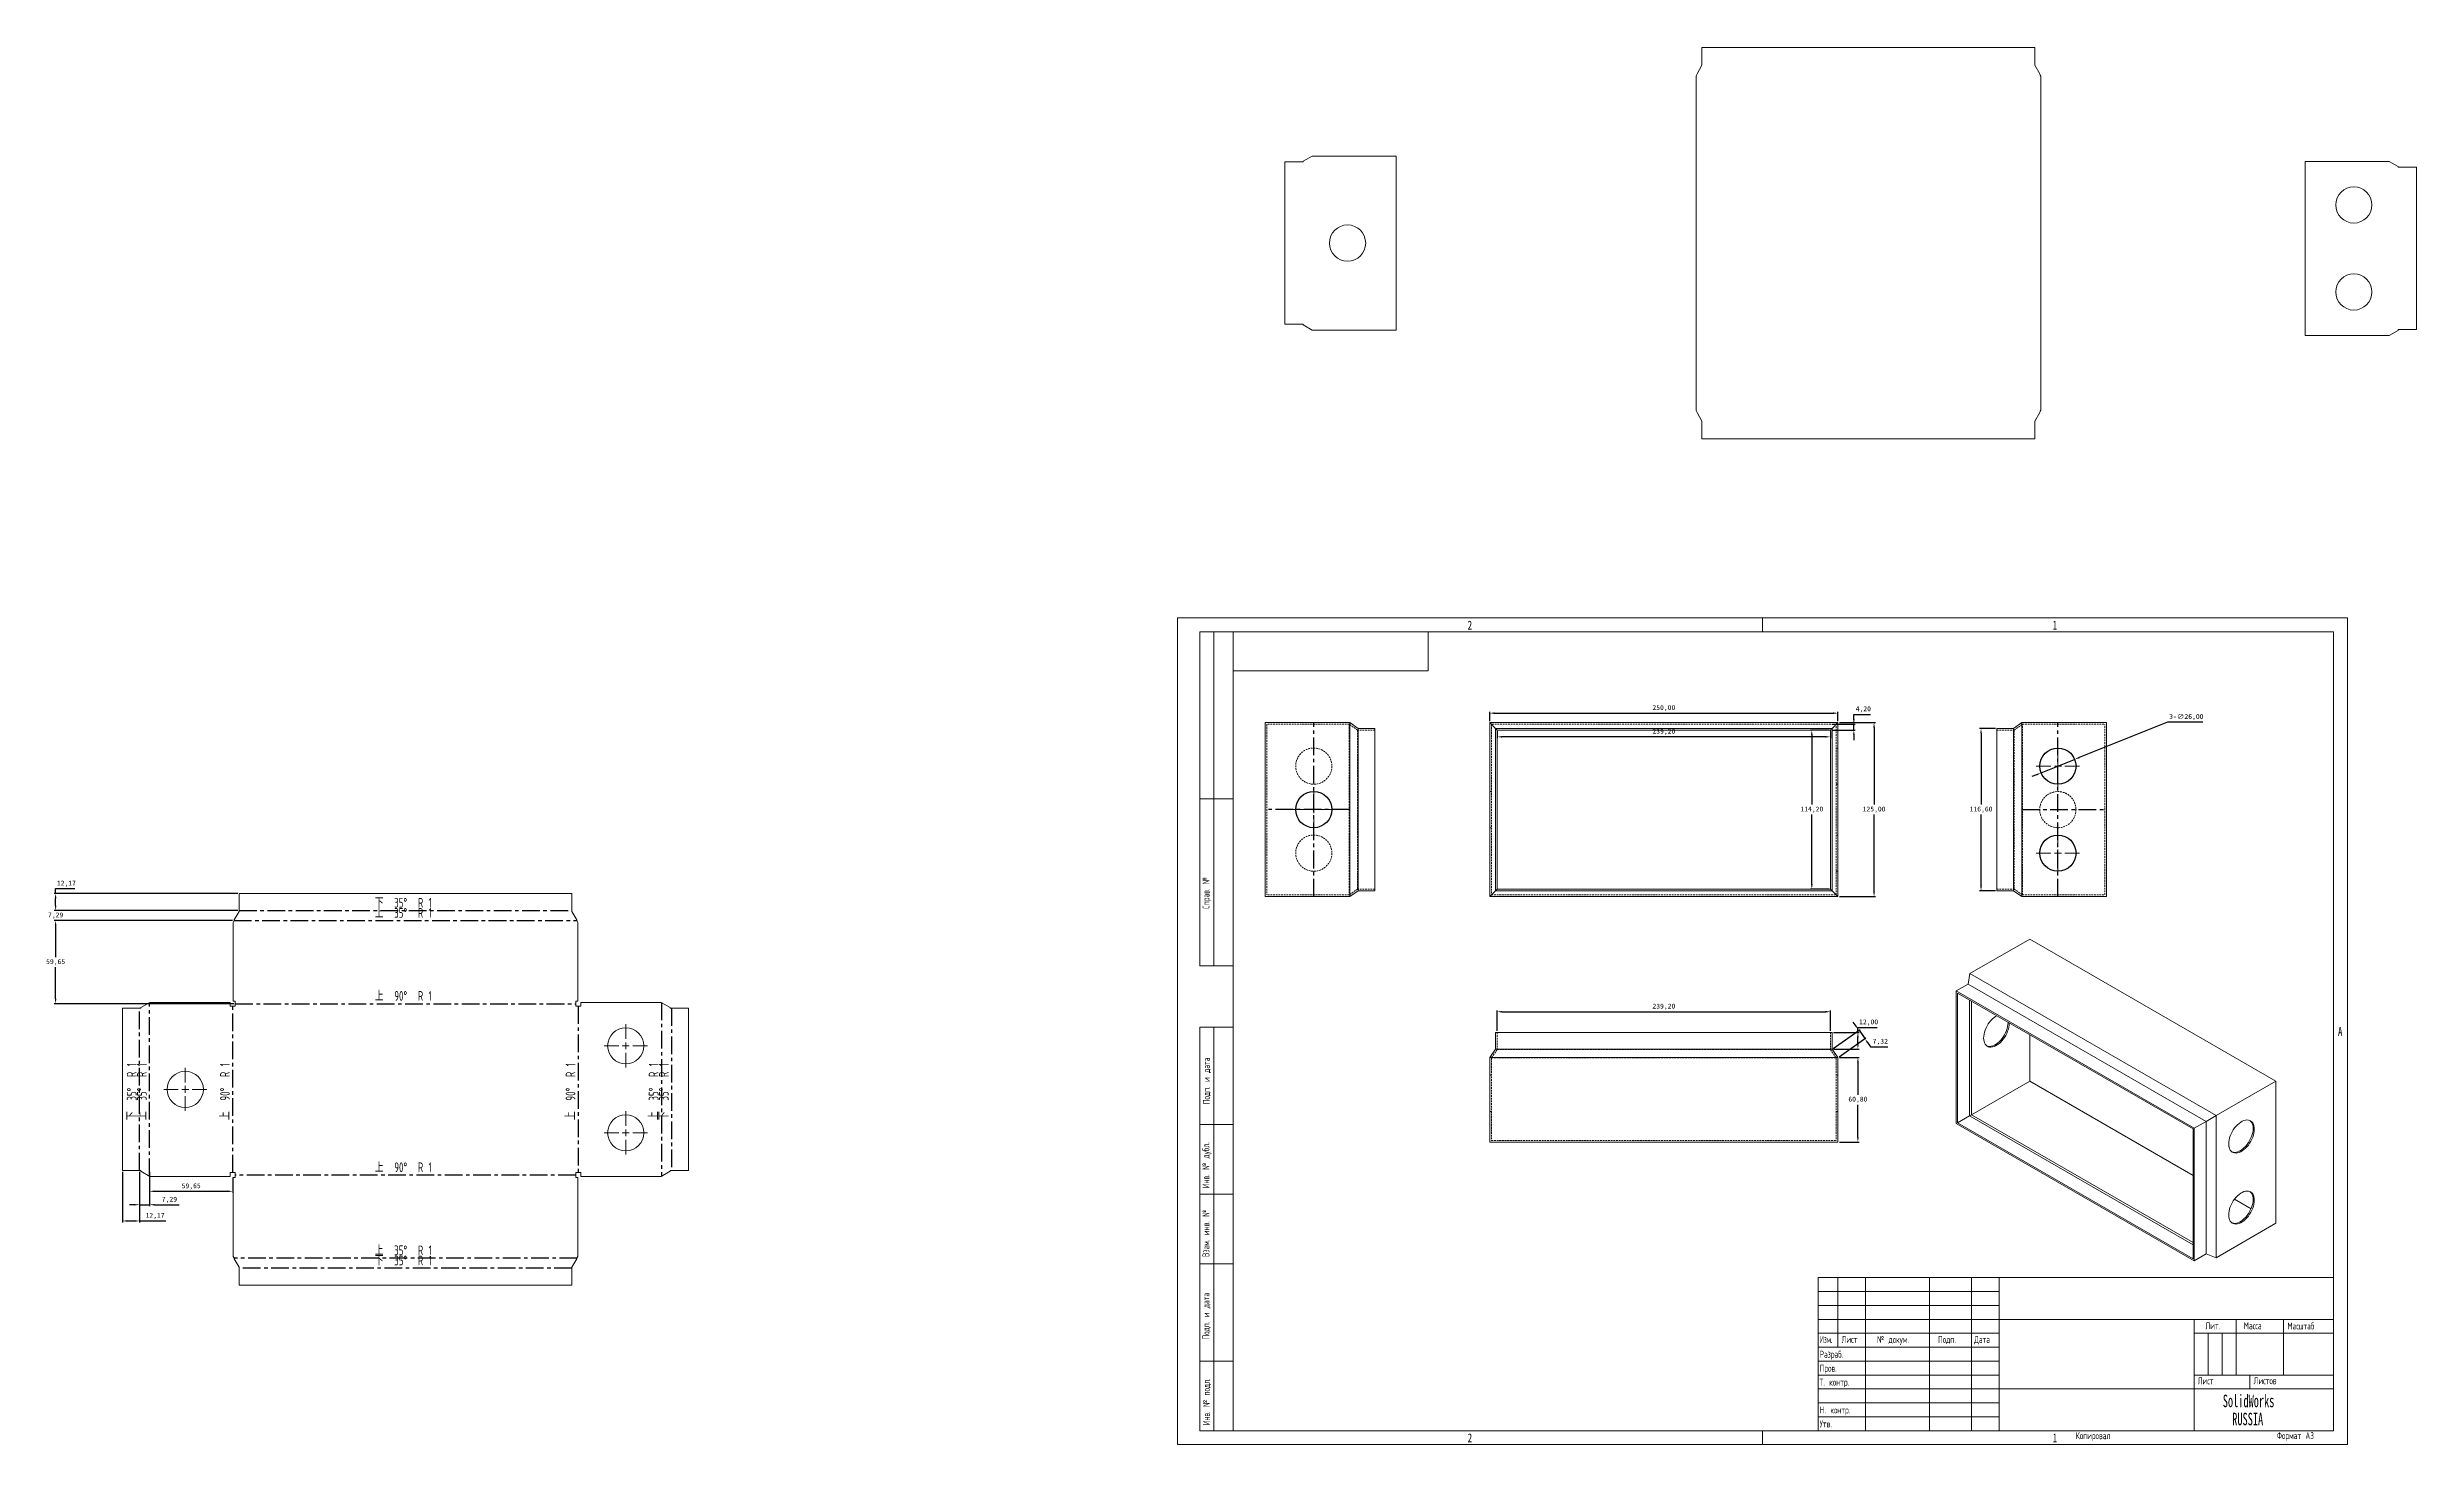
# Model space of a CAD drawing. Header units: millimetres. Extents: x -998 to 1687, y -162 to 1057.
# Drawn here: x -998 to 703, y -162 to 842 of the extents above; entities that cross this region are included whole.
import ezdxf

# ---------------------------------------------------------------- set-up
doc = ezdxf.new("R2010")
doc.units = ezdxf.units.MM
doc.header["$PDSIZE"] = -1
doc.linetypes.add('CENTERX2', pattern=[20.32, 12.7, -2.54, 2.54, -2.54])
doc.linetypes.add('HIDDEN', pattern=[1.905, 1.27, -0.635])
doc.layers.add('bz', color=3, linetype='Continuous')
doc.layers.add('ОСЕВЫЕ', color=7, linetype='Continuous')
doc.styles.add('SLDTEXTSTYLE0', font='TXT', dxfattribs={"width": 0.605, "bigfont": 'bigfont'})
doc.styles.add('SLDTEXTSTYLE1', font='TXT', dxfattribs={"width": 0.55152, "bigfont": 'bigfont'})
doc.styles.add('SLDTEXTSTYLE2', font='TXT', dxfattribs={"width": 0.605})
doc.styles.add('SLDTEXTSTYLE3', font='TXT', dxfattribs={"width": 0.75})
doc.styles.add('SLDTEXTSTYLE4', font='TXT', dxfattribs={"width": 0.636364, "bigfont": 'bigfont'})
doc.dimstyles.new('自用', dxfattribs={"dimtxt": 3.5, "dimasz": 3.556, "dimexe": 1, "dimexo": 1, "dimgap": 1.524, "dimtad": 1, "dimtih": 1, "dimtoh": 1, "dimzin": 0, "dimtxsty": 'Standard', "dimcen": 2.5, "dimazin": 0, "dimtfac": 1, "dimtmove": 0, "dimatfit": 3, "dimfxl": 0, "dimtzin": 0, "dimarcsym": 0})

# ---------------------------------------------------------------- blocks, each defined once
blk = doc.blocks.new('SW_NOTE_0')
at = {"color": 0, "linetype": 'Continuous', "lineweight": 0, "char_height": 4.5, "attachment_point": 1, "style": 'SLDTEXTSTYLE2'}
for s, insert in [('SolidWorks', (0, 5.8)), ('RUSSIA', (3.38, -0.7))]:
    blk.add_mtext(s, dxfattribs=dict(at, insert=insert))
blk = doc.blocks.new('SW_CENTERMARKSYMBOL_0')
at = {"color": 0, "linetype": 'Continuous', "lineweight": 0}
for p, q in [((-2.5, 0), (-7.75, 0)), ((0, 0), (-1.25, 0)), ((0, 2.5), (0, 7.75)), ((0, 0), (0, 1.25)), ((0, 0), (0, -1.25)), ((0, 0), (1.25, 0)), ((2.5, 0), (7.75, 0)), ((0, -2.5), (0, -7.75))]:
    blk.add_line(p, q, dxfattribs=at)
blk = doc.blocks.new('SW_CENTERMARKSYMBOL_1')
at = {"color": 0, "linetype": 'Continuous', "lineweight": 0}
for p, q in [((-2.5, 0), (-7.75, 0)), ((0, 0), (-1.25, 0)), ((0, 2.5), (0, 7.75)), ((0, 0), (0, 1.25)), ((0, 0), (0, -1.25)), ((0, 0), (1.25, 0)), ((2.5, 0), (7.75, 0)), ((0, -2.5), (0, -7.75))]:
    blk.add_line(p, q, dxfattribs=at)
blk = doc.blocks.new('SW_CENTERMARKSYMBOL_2')
at = {"color": 0, "linetype": 'Continuous', "lineweight": 0}
for p, q in [((-2.5, 0), (-7.75, 0)), ((0, 0), (-1.25, 0)), ((0, 2.5), (0, 7.75)), ((0, 0), (0, 1.25)), ((0, 0), (0, -1.25)), ((0, 0), (1.25, 0)), ((2.5, 0), (7.75, 0)), ((0, -2.5), (0, -7.75))]:
    blk.add_line(p, q, dxfattribs=at)
blk = doc.blocks.new('*D5')
at = {"layer": 'bz', "color": 0, "lineweight": -2, "transparency": 16777216}
for p, q in [((37.2, 357.8), (37.2, 364.6)), ((40.7, 363.6), (283.6, 363.6)), ((287.2, 357.8), (287.2, 364.6))]:
    blk.add_line(p, q, dxfattribs=at)
at = {"layer": 'bz', "color": 0, "transparency": 16777216}
for points in [[(40.7, 364.2), (40.7, 363), (37.2, 363.6)], [(283.6, 364.2), (283.6, 363), (287.2, 363.6)]]:
    blk.add_solid(points, dxfattribs=at)
at = {"layer": 'Defpoints', "color": 0, "transparency": 16777216}
for p in [(287.2, 363.6), (37.2, 356.8), (287.2, 356.8)]:
    blk.add_point(p, dxfattribs=at)
at = {"layer": 'bz', "color": 0, "transparency": 16777216, "insert": (162.2, 367.2), "char_height": 3.5, "attachment_point": 5}
blk.add_mtext('250,00', dxfattribs=at)
blk = doc.blocks.new('*D6')
at = {"layer": 'bz', "color": 0, "lineweight": -2, "transparency": 16777216}
for p, q in [((288.2, 116.3), (302.5, 116.3)), ((301.5, 112.7), (301.5, 89.4)), ((301.5, 59), (301.5, 82.3)), ((288.2, 55.5), (302.5, 55.5))]:
    blk.add_line(p, q, dxfattribs=at)
at = {"layer": 'bz', "color": 0, "transparency": 16777216}
for points in [[(300.9, 112.7), (302.1, 112.7), (301.5, 116.3)], [(300.9, 59), (302.1, 59), (301.5, 55.5)]]:
    blk.add_solid(points, dxfattribs=at)
at = {"layer": 'Defpoints', "color": 0, "transparency": 16777216}
for p in [(287.2, 116.3), (287.2, 55.5), (301.5, 55.5)]:
    blk.add_point(p, dxfattribs=at)
at = {"layer": 'bz', "color": 0, "transparency": 16777216, "insert": (301.5, 85.9), "char_height": 3.5, "attachment_point": 5}
blk.add_mtext('60,80', dxfattribs=at)
blk = doc.blocks.new('*D7')
at = {"layer": 'bz', "color": 0, "lineweight": -2, "transparency": 16777216}
for p, q in [((301.5, 134.3), (301.5, 137.8)), ((301.5, 137.8), (315.3, 137.8)), ((284, 134.3), (302.5, 134.3)), ((284, 122.3), (302.5, 122.3)), ((301.5, 125.8), (301.5, 130.7))]:
    blk.add_line(p, q, dxfattribs=at)
at = {"layer": 'bz', "color": 0, "transparency": 16777216}
for points in [[(300.9, 130.7), (302.1, 130.7), (301.5, 134.3)], [(300.9, 125.8), (302.1, 125.8), (301.5, 122.3)]]:
    blk.add_solid(points, dxfattribs=at)
at = {"layer": 'Defpoints', "color": 0, "transparency": 16777216}
for p in [(283, 134.3), (283, 122.3), (301.5, 134.3)]:
    blk.add_point(p, dxfattribs=at)
at = {"layer": 'bz', "color": 0, "transparency": 16777216, "insert": (309.2, 141.4), "char_height": 3.5, "attachment_point": 5}
blk.add_mtext('12,00', dxfattribs=at)
blk = doc.blocks.new('*D8')
at = {"layer": 'bz', "color": 0, "lineweight": -2, "transparency": 16777216}
for p, q in [((283.8, 122.8), (303.1, 136.4)), ((300.2, 138.7), (298.2, 141.6)), ((288, 116.8), (307.3, 130.4)), ((302.3, 135.8), (306.5, 129.8)), ((308.5, 126.9), (310.5, 124)), ((310.5, 124), (323.1, 124))]:
    blk.add_line(p, q, dxfattribs=at)
at = {"layer": 'bz', "color": 0, "transparency": 16777216}
for points in [[(300.7, 139), (299.7, 138.4), (302.3, 135.8)], [(309, 127.2), (308, 126.5), (306.5, 129.8)]]:
    blk.add_solid(points, dxfattribs=at)
at = {"layer": 'Defpoints', "color": 0, "transparency": 16777216}
for p in [(283, 122.3), (306.5, 129.8), (287.2, 116.3)]:
    blk.add_point(p, dxfattribs=at)
at = {"layer": 'bz', "color": 0, "transparency": 16777216, "insert": (317.6, 127.5), "char_height": 3.5, "attachment_point": 5}
blk.add_mtext('7,32', dxfattribs=at)
blk = doc.blocks.new('*D9')
at = {"layer": 'bz', "color": 0, "lineweight": -2, "transparency": 16777216}
for p, q in [((288.2, 356.8), (314.1, 356.8)), ((313.1, 353.3), (313.1, 297.9)), ((313.1, 235.4), (313.1, 290.7)), ((288.2, 231.8), (314.1, 231.8))]:
    blk.add_line(p, q, dxfattribs=at)
at = {"layer": 'bz', "color": 0, "transparency": 16777216}
for points in [[(312.5, 353.3), (313.7, 353.3), (313.1, 356.8)], [(312.5, 235.4), (313.7, 235.4), (313.1, 231.8)]]:
    blk.add_solid(points, dxfattribs=at)
at = {"layer": 'Defpoints', "color": 0, "transparency": 16777216}
for p in [(287.2, 356.8), (287.2, 231.8), (313.1, 231.8)]:
    blk.add_point(p, dxfattribs=at)
at = {"layer": 'bz', "color": 0, "transparency": 16777216, "insert": (313.1, 294.3), "char_height": 3.5, "attachment_point": 5}
blk.add_mtext('125,00', dxfattribs=at)
blk = doc.blocks.new('*D11')
at = {"layer": 'bz', "color": 0, "lineweight": -2, "transparency": 16777216}
for p, q in [((298.6, 359.2), (298.6, 362.7)), ((298.6, 362.7), (310.6, 362.7)), ((282.8, 355.6), (299.6, 355.6)), ((282.8, 351.4), (299.6, 351.4)), ((298.6, 351.4), (298.6, 355.6)), ((298.6, 347.9), (298.6, 344.3))]:
    blk.add_line(p, q, dxfattribs=at)
at = {"layer": 'bz', "color": 0, "transparency": 16777216}
for points in [[(298, 359.2), (299.2, 359.2), (298.6, 355.6)], [(298, 347.9), (299.2, 347.9), (298.6, 351.4)]]:
    blk.add_solid(points, dxfattribs=at)
at = {"layer": 'Defpoints', "color": 0, "transparency": 16777216}
for p in [(281.8, 355.6), (281.8, 351.4), (298.6, 355.6)]:
    blk.add_point(p, dxfattribs=at)
at = {"layer": 'bz', "color": 0, "transparency": 16777216, "insert": (305.4, 366.3), "char_height": 3.5, "attachment_point": 5}
blk.add_mtext('4,20', dxfattribs=at)
blk = doc.blocks.new('*D12')
at = {"layer": 'bz', "color": 0, "lineweight": -2, "transparency": 16777216}
for p, q in [((400.3, 352.6), (388.9, 352.6)), ((389.9, 349.1), (389.9, 297.9)), ((389.9, 239.6), (389.9, 290.7)), ((400.3, 236), (388.9, 236))]:
    blk.add_line(p, q, dxfattribs=at)
at = {"layer": 'bz', "color": 0, "transparency": 16777216}
for points in [[(389.3, 349.1), (390.5, 349.1), (389.9, 352.6)], [(389.3, 239.6), (390.5, 239.6), (389.9, 236)]]:
    blk.add_solid(points, dxfattribs=at)
at = {"layer": 'Defpoints', "color": 0, "transparency": 16777216}
for p in [(401.3, 352.6), (389.9, 236), (401.3, 236)]:
    blk.add_point(p, dxfattribs=at)
at = {"layer": 'bz', "color": 0, "transparency": 16777216, "insert": (389.9, 294.3), "char_height": 3.5, "attachment_point": 5}
blk.add_mtext('116,60', dxfattribs=at)
blk = doc.blocks.new('*D13')
at = {"layer": 'bz', "color": 0, "lineweight": -2, "transparency": 16777216}
for p, q in [((42.6, 135.3), (42.6, 150.1)), ((46.1, 149.1), (278.2, 149.1)), ((281.8, 135.3), (281.8, 150.1))]:
    blk.add_line(p, q, dxfattribs=at)
at = {"layer": 'bz', "color": 0, "transparency": 16777216}
for points in [[(46.1, 149.7), (46.1, 148.5), (42.6, 149.1)], [(278.2, 149.7), (278.2, 148.5), (281.8, 149.1)]]:
    blk.add_solid(points, dxfattribs=at)
at = {"layer": 'Defpoints', "color": 0, "transparency": 16777216}
for p in [(281.8, 149.1), (42.6, 134.3), (281.8, 134.3)]:
    blk.add_point(p, dxfattribs=at)
at = {"layer": 'bz', "color": 0, "transparency": 16777216, "insert": (162.2, 152.7), "char_height": 3.5, "attachment_point": 5}
blk.add_mtext('239,20', dxfattribs=at)
blk = doc.blocks.new('*D14')
at = {"layer": 'bz', "color": 0, "lineweight": -2, "transparency": 16777216}
for p, q in [((42.6, 350.4), (42.6, 345.6)), ((278.2, 346.6), (46.1, 346.6)), ((281.8, 350.4), (281.8, 345.6))]:
    blk.add_line(p, q, dxfattribs=at)
at = {"layer": 'bz', "color": 0, "transparency": 16777216}
for points in [[(46.1, 347.2), (46.1, 346), (42.6, 346.6)], [(278.2, 347.2), (278.2, 346), (281.8, 346.6)]]:
    blk.add_solid(points, dxfattribs=at)
at = {"layer": 'Defpoints', "color": 0, "transparency": 16777216}
for p in [(42.6, 351.4), (42.6, 346.6), (281.8, 351.4)]:
    blk.add_point(p, dxfattribs=at)
at = {"layer": 'bz', "color": 0, "transparency": 16777216, "insert": (162.2, 350.2), "char_height": 3.5, "attachment_point": 5}
blk.add_mtext('239,20', dxfattribs=at)
blk = doc.blocks.new('*D15')
at = {"layer": 'bz', "color": 0, "lineweight": -2, "transparency": 16777216}
for p, q in [((280.8, 351.4), (267.4, 351.4)), ((268.4, 347.9), (268.4, 297.9)), ((268.4, 240.8), (268.4, 290.7)), ((280.8, 237.2), (267.4, 237.2))]:
    blk.add_line(p, q, dxfattribs=at)
at = {"layer": 'bz', "color": 0, "transparency": 16777216}
for points in [[(267.8, 347.9), (269, 347.9), (268.4, 351.4)], [(267.8, 240.8), (269, 240.8), (268.4, 237.2)]]:
    blk.add_solid(points, dxfattribs=at)
at = {"layer": 'Defpoints', "color": 0, "transparency": 16777216}
for p in [(268.4, 351.4), (281.8, 351.4), (281.8, 237.2)]:
    blk.add_point(p, dxfattribs=at)
at = {"layer": 'bz', "color": 0, "transparency": 16777216, "insert": (268.4, 294.3), "char_height": 3.5, "attachment_point": 5}
blk.add_mtext('114,20', dxfattribs=at)
blk = doc.blocks.new('*D16')
at = {"layer": 'bz', "color": 0, "lineweight": -2, "transparency": 16777216}
for p, q in [((523.8, 357.2), (460.4, 331.7)), ((549.2, 357.2), (523.8, 357.2)), ((433, 320.7), (457.1, 330.4)), ((429.7, 319.4), (426.4, 318.1))]:
    blk.add_line(p, q, dxfattribs=at)
at = {"layer": 'bz', "color": 0, "transparency": 16777216}
for points in [[(460.2, 332.3), (460.7, 331.2), (457.1, 330.4)], [(429.5, 319.9), (429.9, 318.8), (433, 320.7)]]:
    blk.add_solid(points, dxfattribs=at)
at = {"layer": 'Defpoints', "color": 0, "transparency": 16777216}
for p in [(457.1, 330.4), (433, 320.7)]:
    blk.add_point(p, dxfattribs=at)
at = {"layer": 'bz', "color": 0, "transparency": 16777216, "insert": (537.3, 360.8), "char_height": 3.5, "attachment_point": 5}
blk.add_mtext('3-∅26,00', dxfattribs=at)
blk = doc.blocks.new('*D40')
at = {"layer": 'bz', "color": 0, "lineweight": -2, "transparency": 16777216}
for p, q in [((-865.4, 214.6), (-993.4, 214.6)), ((-992.4, 211), (-992.4, 188.3)), ((-992.4, 158.5), (-992.4, 181.2)), ((-864.4, 154.9), (-993.4, 154.9))]:
    blk.add_line(p, q, dxfattribs=at)
at = {"layer": 'bz', "color": 0, "transparency": 16777216}
for points in [[(-993, 211), (-991.8, 211), (-992.4, 214.6)], [(-993, 158.5), (-991.8, 158.5), (-992.4, 154.9)]]:
    blk.add_solid(points, dxfattribs=at)
at = {"layer": 'Defpoints', "color": 0, "transparency": 16777216}
for p in [(-992.4, 214.6), (-864.4, 214.6), (-863.4, 154.9)]:
    blk.add_point(p, dxfattribs=at)
at = {"layer": 'bz', "color": 0, "transparency": 16777216, "insert": (-992.4, 184.7), "char_height": 3.5, "attachment_point": 5}
blk.add_mtext('59,65', dxfattribs=at)
blk = doc.blocks.new('*D41')
at = {"layer": 'bz', "color": 0, "lineweight": -2, "transparency": 16777216}
for p, q in [((-861.7, 221.9), (-993.4, 221.9)), ((-992.4, 225.4), (-992.4, 229)), ((-992.4, 221.9), (-992.4, 221.8)), ((-865.4, 214.6), (-993.4, 214.6)), ((-992.4, 214.6), (-992.4, 214.6)), ((-992.4, 211), (-992.4, 207.4))]:
    blk.add_line(p, q, dxfattribs=at)
at = {"layer": 'bz', "color": 0, "transparency": 16777216}
for points in [[(-993, 225.4), (-991.8, 225.4), (-992.4, 221.9)], [(-993, 211), (-991.8, 211), (-992.4, 214.6)]]:
    blk.add_solid(points, dxfattribs=at)
at = {"layer": 'Defpoints', "color": 0, "transparency": 16777216}
for p in [(-992.4, 221.9), (-860.7, 221.9), (-864.4, 214.6)]:
    blk.add_point(p, dxfattribs=at)
at = {"layer": 'bz', "color": 0, "transparency": 16777216, "insert": (-992.4, 218.2), "char_height": 3.5, "attachment_point": 5}
blk.add_mtext('7,29', dxfattribs=at)
blk = doc.blocks.new('*D42')
at = {"layer": 'bz', "color": 0, "lineweight": -2, "transparency": 16777216}
for p, q in [((-861.7, 234), (-993.4, 234)), ((-861.7, 221.9), (-993.4, 221.9)), ((-992.4, 234), (-992.4, 237.6)), ((-992.4, 237.6), (-978.6, 237.6)), ((-992.4, 225.4), (-992.4, 230.5))]:
    blk.add_line(p, q, dxfattribs=at)
at = {"layer": 'bz', "color": 0, "transparency": 16777216}
for points in [[(-993, 230.5), (-991.8, 230.5), (-992.4, 234)], [(-993, 225.4), (-991.8, 225.4), (-992.4, 221.9)]]:
    blk.add_solid(points, dxfattribs=at)
at = {"layer": 'Defpoints', "color": 0, "transparency": 16777216}
for p in [(-992.4, 234), (-860.7, 234), (-860.7, 221.9)]:
    blk.add_point(p, dxfattribs=at)
at = {"layer": 'bz', "color": 0, "transparency": 16777216, "insert": (-984.7, 241.1), "char_height": 3.5, "attachment_point": 5}
blk.add_mtext('12,17', dxfattribs=at)
blk = doc.blocks.new('*D49')
at = {"layer": 'bz', "color": 0, "lineweight": -2, "transparency": 16777216}
for p, q in [((-944.4, 34.1), (-944.4, -2.2)), ((-932.2, 34.1), (-932.2, -2.2)), ((-940.8, -1.2), (-935.8, -1.2)), ((-932.2, -1.2), (-913.4, -1.2))]:
    blk.add_line(p, q, dxfattribs=at)
at = {"layer": 'bz', "color": 0, "transparency": 16777216}
for points in [[(-940.8, -0.6), (-940.8, -1.8), (-944.4, -1.2)], [(-935.8, -0.6), (-935.8, -1.8), (-932.2, -1.2)]]:
    blk.add_solid(points, dxfattribs=at)
at = {"layer": 'Defpoints', "color": 0, "transparency": 16777216}
for p in [(-944.4, 35.1), (-932.2, 35.1), (-932.2, -1.2)]:
    blk.add_point(p, dxfattribs=at)
at = {"layer": 'bz', "color": 0, "transparency": 16777216, "insert": (-921, 2.4), "char_height": 3.5, "attachment_point": 5}
blk.add_mtext('12,17', dxfattribs=at)
blk = doc.blocks.new('*D50')
at = {"layer": 'bz', "color": 0, "lineweight": -2, "transparency": 16777216}
for p, q in [((-932.2, 34.1), (-932.2, 9.5)), ((-924.9, 34.1), (-924.9, 9.5)), ((-935.8, 10.5), (-939.3, 10.5)), ((-932.2, 10.5), (-924.9, 10.5)), ((-921.4, 10.5), (-903.7, 10.5))]:
    blk.add_line(p, q, dxfattribs=at)
at = {"layer": 'bz', "color": 0, "transparency": 16777216}
for points in [[(-935.8, 11), (-935.8, 9.9), (-932.2, 10.5)], [(-921.4, 11), (-921.4, 9.9), (-924.9, 10.5)]]:
    blk.add_solid(points, dxfattribs=at)
at = {"layer": 'Defpoints', "color": 0, "transparency": 16777216}
for p in [(-932.2, 35.1), (-924.9, 35.1), (-924.9, 10.5)]:
    blk.add_point(p, dxfattribs=at)
at = {"layer": 'bz', "color": 0, "transparency": 16777216, "insert": (-910.7, 14), "char_height": 3.5, "attachment_point": 5}
blk.add_mtext('7,29', dxfattribs=at)
blk = doc.blocks.new('*D51')
at = {"layer": 'bz', "color": 0, "lineweight": -2, "transparency": 16777216}
for p, q in [((-924.9, 30), (-924.9, 19.1)), ((-921.4, 20.1), (-868.8, 20.1)), ((-865.3, 30), (-865.3, 19.1))]:
    blk.add_line(p, q, dxfattribs=at)
at = {"layer": 'bz', "color": 0, "transparency": 16777216}
for points in [[(-921.4, 20.7), (-921.4, 19.5), (-924.9, 20.1)], [(-868.8, 20.7), (-868.8, 19.5), (-865.3, 20.1)]]:
    blk.add_solid(points, dxfattribs=at)
at = {"layer": 'Defpoints', "color": 0, "transparency": 16777216}
for p in [(-924.9, 31), (-865.3, 31), (-865.3, 20.1)]:
    blk.add_point(p, dxfattribs=at)
at = {"layer": 'bz', "color": 0, "transparency": 16777216, "insert": (-895.1, 23.6), "char_height": 3.5, "attachment_point": 5}
blk.add_mtext('59,65', dxfattribs=at)

msp = doc.modelspace()

# ---------------------------------------------------------------- linework, layer by layer
at = {"color": 7, "linetype": 'Continuous', "lineweight": 15}
for p, q in [((189.549, 829.095), (189.549, 841.93)), ((428.546, 841.93), (189.549, 841.93)), ((428.546, 841.93), (428.546, 829.095)), ((185.696, 821.975), (185.347, 821.232)), ((185.347, 821.232), (185.347, 637.842)), ((186.025, 822.953), (185.696, 821.975)), ((186.025, 822.953), (189.549, 829.095)), ((432.069, 822.953), (428.546, 829.095)), ((432.398, 821.975), (432.069, 822.953)), ((432.747, 821.232), (432.398, 821.975)), ((432.747, 821.232), (432.747, 637.842)), ((-109.95, 759.649), (-109.95, 643.052)), ((-96.688, 759.649), (-109.95, 759.649)), ((-96.688, 760.174), (-90.278, 763.85)), ((-96.688, 760.174), (-96.688, 759.649)), ((-30, 763.85), (-90.278, 763.85)), ((-30, 763.85), (-30, 638.85)), ((682.948, 759.937), (622.669, 759.937)), ((622.669, 634.937), (622.669, 759.937)), ((689.357, 756.261), (682.948, 759.937)), ((689.357, 755.736), (689.357, 756.261)), ((702.619, 755.736), (689.357, 755.736)), ((702.619, 639.139), (702.619, 755.736)), ((-109.95, 643.052), (-96.688, 643.052)), ((-96.688, 643.052), (-96.688, 642.527)), ((-96.688, 642.527), (-90.278, 638.85)), ((-90.278, 638.85), (-30, 638.85)), ((185.347, 581.279), (185.347, 637.842)), ((432.747, 581.279), (432.747, 637.842)), ((622.669, 634.937), (682.948, 634.937)), ((689.357, 638.614), (682.948, 634.937)), ((689.357, 639.139), (702.619, 639.139)), ((689.357, 638.614), (689.357, 639.139)), ((185.347, 581.279), (185.696, 580.536)), ((185.696, 580.536), (186.025, 579.559)), ((186.025, 579.559), (189.549, 573.416)), ((432.069, 579.559), (428.546, 573.416)), ((432.069, 579.559), (432.398, 580.536)), ((432.398, 580.536), (432.747, 581.279)), ((189.549, 560.581), (189.549, 573.416)), ((428.546, 573.416), (428.546, 560.581)), ((189.549, 560.581), (428.546, 560.581)), ((-171.006, 182.106), (-171.006, 422.106)), ((-147.006, 422.106), (-171.006, 422.106)), ((-171.006, 182.106), (-171.006, 422.106)), ((-161.006, 182.106), (-161.006, 422.106)), ((-161.006, 182.106), (-161.006, 422.106)), ((-147.006, 422.106), (-147.006, -151.894)), ((642.994, 422.106), (-147.006, 422.106)), ((-147.006, 422.106), (-147.006, -151.894)), ((-7.006, 394.106), (-7.006, 422.106)), ((642.994, -151.894), (642.994, 422.106)), ((-147.006, 394.106), (-7.006, 394.106)), ((-63.332, 356.813), (-124.132, 356.813)), ((-124.132, 356.813), (-124.132, 231.813)), ((-63.332, 356.813), (-63.332, 231.813)), ((-57.332, 352.612), (-63.332, 356.813)), ((-57.332, 352.612), (-57.332, 236.014)), ((-45.332, 352.612), (-57.332, 352.612)), ((-45.332, 352.612), (-45.332, 236.014)), ((41.36, 352.612), (37.159, 356.813)), ((287.159, 356.813), (37.159, 356.813)), ((37.159, 356.813), (37.159, 231.813)), ((41.36, 352.612), (41.36, 236.014)), ((282.957, 352.612), (41.36, 352.612)), ((281.757, 351.412), (42.56, 351.412)), ((42.56, 351.412), (42.56, 237.214)), ((281.757, 237.214), (281.757, 351.412)), ((282.957, 352.612), (287.159, 356.813)), ((282.957, 236.014), (282.957, 352.612)), ((287.159, 231.813), (287.159, 356.813)), ((401.285, 236.014), (401.285, 352.612)), ((401.285, 352.612), (413.285, 352.612)), ((413.285, 352.612), (419.285, 356.813)), ((413.285, 236.014), (413.285, 352.612)), ((419.285, 231.813), (419.285, 356.813)), ((419.285, 356.813), (480.085, 356.813)), ((480.085, 231.813), (480.085, 356.813)), ((-171.006, 302.106), (-147.006, 302.106)), ((-147.006, 302.106), (-171.006, 302.106)), ((-864.231, 215.05), (-860.708, 221.192)), ((-860.708, 221.192), (-860.708, 234.028)), ((-621.71, 234.028), (-860.708, 234.028)), ((-621.71, 234.028), (-621.71, 221.192)), ((-618.187, 215.05), (-621.71, 221.192)), ((-63.332, 231.813), (-124.132, 231.813)), ((-57.332, 236.014), (-63.332, 231.813)), ((-45.332, 236.014), (-57.332, 236.014)), ((41.36, 236.014), (37.159, 231.813)), ((37.159, 231.813), (287.159, 231.813)), ((41.36, 236.014), (282.957, 236.014)), ((42.56, 237.214), (281.757, 237.214)), ((282.957, 236.014), (287.159, 231.813)), ((401.285, 236.014), (413.285, 236.014)), ((413.285, 236.014), (419.285, 231.813)), ((419.285, 231.813), (480.085, 231.813)), ((-864.56, 214.072), (-864.909, 213.329)), ((-864.909, 213.329), (-864.909, 156.766)), ((-864.231, 215.05), (-864.56, 214.072)), ((-617.858, 214.072), (-618.187, 215.05)), ((-617.509, 213.329), (-617.858, 214.072)), ((-617.509, 213.329), (-617.509, 156.766)), ((381.866, 176.507), (424.858, 201.326)), ((601.635, 99.275), (424.858, 201.326)), ((-171.006, 182.106), (-147.006, 182.106)), ((380.594, 168.913), (381.866, 176.507)), ((558.643, 74.456), (381.866, 176.507)), ((-931.122, 152.177), (-924.712, 155.853)), ((-867.122, 155.853), (-924.712, 155.853)), ((-867.122, 155.853), (-867.122, 153.053)), ((-863.409, 156.766), (-864.909, 156.766)), ((-863.409, 156.766), (-863.409, 153.053)), ((-617.509, 156.766), (-619.009, 156.766)), ((-619.009, 153.053), (-619.009, 156.766)), ((-615.296, 153.053), (-615.296, 155.853)), ((-557.706, 155.853), (-615.296, 155.853)), ((-551.296, 152.177), (-557.706, 155.853)), ((372.109, 164.014), (380.594, 168.913)), ((542.944, 65.393), (372.109, 164.014)), ((372.109, 164.014), (372.109, 68.808)), ((542.095, 64.903), (372.957, 162.544)), ((372.957, 162.544), (372.957, 69.298)), ((551.429, 70.292), (380.594, 168.913)), ((381.71, 157.492), (381.71, 74.35)), ((382.982, 156.757), (382.982, 75.084)), ((-944.384, 151.652), (-944.384, 35.054)), ((-931.122, 151.652), (-944.384, 151.652)), ((-931.122, 152.177), (-931.122, 151.652)), ((-863.409, 153.053), (-867.122, 153.053)), ((-615.296, 153.053), (-619.009, 153.053)), ((-551.296, 151.652), (-551.296, 152.177)), ((-538.034, 151.652), (-551.296, 151.652)), ((-538.034, 35.054), (-538.034, 151.652)), ((-171.006, -151.894), (-171.006, 138.106)), ((-171.006, 138.106), (-147.006, 138.106)), ((-161.006, -151.894), (-161.006, 138.106)), ((410.15, 140.822), (410.148, 141.075)), ((41.36, 122.275), (37.159, 116.275)), ((41.36, 134.275), (282.957, 134.275)), ((41.36, 134.275), (41.36, 122.275)), ((41.36, 122.275), (282.957, 122.275)), ((282.957, 134.275), (282.957, 122.275)), ((282.957, 122.275), (287.159, 116.275)), ((424.858, 132.583), (424.858, 99.259)), ((37.159, 116.275), (37.159, 55.475)), ((37.159, 116.275), (287.159, 116.275)), ((287.159, 116.275), (287.159, 55.475)), ((382.982, 75.084), (424.858, 99.259)), ((424.858, 99.259), (542.095, 31.579)), ((558.643, 74.456), (601.635, 99.275)), ((601.635, -2.793), (601.635, 99.275)), ((-147.006, 68.106), (-171.006, 68.106)), ((372.109, 68.808), (542.944, -29.814)), ((372.957, 69.298), (381.71, 74.35)), ((372.957, 69.298), (542.095, -28.344)), ((381.71, 74.35), (382.982, 75.084)), ((381.71, 74.35), (542.095, -18.238)), ((382.982, 75.084), (542.095, -16.77)), ((542.944, 65.393), (551.429, 70.292)), ((551.429, 70.292), (558.643, 74.456)), ((551.429, -24.915), (551.429, 70.292)), ((558.643, -27.611), (558.643, 74.456)), ((37.159, 55.475), (287.159, 55.475)), ((542.095, -28.344), (542.095, 64.903)), ((542.944, -29.814), (542.944, 65.393)), ((-944.384, 35.054), (-931.122, 35.054)), ((-931.122, 35.054), (-931.122, 34.529)), ((-931.122, 34.529), (-924.712, 30.853)), ((-551.296, 34.529), (-557.706, 30.853)), ((-551.296, 35.054), (-538.034, 35.054)), ((-551.296, 34.529), (-551.296, 35.054)), ((-924.712, 30.853), (-867.122, 30.853)), ((-867.122, 33.653), (-863.409, 33.653)), ((-867.122, 33.653), (-867.122, 30.853)), ((-864.909, -26.624), (-864.909, 29.94)), ((-864.909, 29.94), (-863.409, 29.94)), ((-863.409, 33.653), (-863.409, 29.94)), ((-619.009, 33.653), (-615.296, 33.653)), ((-619.009, 29.94), (-619.009, 33.653)), ((-619.009, 29.94), (-617.509, 29.94)), ((-617.509, -26.624), (-617.509, 29.94)), ((-615.296, 30.853), (-615.296, 33.653)), ((-615.296, 30.853), (-557.706, 30.853)), ((-147.006, 18.106), (-171.006, 18.106)), ((571.846, 14.405), (583.726, 7.546)), ((558.643, -27.611), (601.635, -2.793)), ((-864.909, -26.624), (-864.56, -27.367)), ((-864.56, -27.367), (-864.231, -28.344)), ((-864.231, -28.344), (-860.708, -34.487)), ((-618.187, -28.344), (-621.71, -34.487)), ((-618.187, -28.344), (-617.858, -27.367)), ((-617.858, -27.367), (-617.509, -26.624)), ((-147.006, -31.894), (-171.006, -31.894)), ((542.944, -29.814), (551.429, -24.915)), ((551.429, -24.915), (558.643, -27.611)), ((-860.708, -47.322), (-860.708, -34.487)), ((-860.708, -47.322), (-621.71, -47.322)), ((-621.71, -34.487), (-621.71, -47.322)), ((272.994, -41.894), (642.994, -41.894)), ((272.994, -41.894), (272.994, -151.894)), ((286.994, -91.894), (286.994, -41.894)), ((306.994, -41.894), (306.994, -151.894)), ((352.994, -41.894), (352.994, -151.894)), ((382.994, -41.894), (382.994, -151.894)), ((402.994, -41.894), (402.994, -151.894)), ((272.994, -81.894), (402.994, -81.894)), ((402.994, -71.894), (642.994, -71.894)), ((542.994, -71.894), (542.994, -151.894)), ((542.994, -81.894), (642.994, -81.894)), ((572.994, -71.894), (572.994, -111.894)), ((606.994, -71.894), (606.994, -111.894)), ((-171.006, -101.894), (-147.006, -101.894)), ((272.994, -91.894), (402.994, -91.894)), ((542.994, -111.894), (642.994, -111.894)), ((582.994, -111.894), (582.994, -121.894)), ((402.994, -121.894), (642.994, -121.894)), ((-171.006, -151.894), (-147.006, -151.894)), ((-147.006, -151.894), (642.994, -151.894))]:
    msp.add_line(p, q, dxfattribs=at)
at = {"color": 7, "linetype": 'HIDDEN', "lineweight": 0}
for p, q in [((-63.711, 355.613), (-122.932, 355.613)), ((-122.932, 355.613), (-122.932, 233.013)), ((-57.711, 351.412), (-63.711, 355.613)), ((-63.711, 355.613), (-63.711, 233.013)), ((-45.332, 351.412), (-57.711, 351.412)), ((-57.711, 351.412), (-57.711, 237.214)), ((38.359, 355.613), (38.359, 233.013)), ((285.959, 355.613), (38.359, 355.613)), ((42.56, 351.412), (41.36, 352.612)), ((281.757, 351.412), (282.957, 352.612)), ((285.959, 233.013), (285.959, 355.613)), ((401.285, 351.412), (413.663, 351.412)), ((413.663, 351.412), (419.663, 355.613)), ((413.663, 237.214), (413.663, 351.412)), ((419.663, 355.613), (478.885, 355.613)), ((419.663, 233.013), (419.663, 355.613)), ((478.885, 233.013), (478.885, 355.613)), ((287.159, 338.563), (285.959, 338.563)), ((38.359, 307.313), (37.159, 307.313)), ((285.959, 312.563), (287.159, 312.563)), ((37.159, 281.313), (38.359, 281.313)), ((287.159, 276.063), (285.959, 276.063)), ((285.959, 250.063), (287.159, 250.063)), ((-63.711, 233.013), (-122.932, 233.013)), ((-57.711, 237.214), (-63.711, 233.013)), ((-45.332, 237.214), (-57.711, 237.214)), ((38.359, 233.013), (285.959, 233.013)), ((42.56, 237.214), (41.36, 236.014)), ((281.757, 237.214), (282.957, 236.014)), ((401.285, 237.214), (413.663, 237.214)), ((413.663, 237.214), (419.663, 233.013)), ((419.663, 233.013), (478.885, 233.013)), ((42.56, 121.896), (38.359, 115.896)), ((42.56, 134.275), (42.56, 121.896)), ((42.56, 121.896), (281.757, 121.896)), ((281.757, 134.275), (281.757, 121.896)), ((281.757, 121.896), (285.959, 115.896)), ((38.359, 103.475), (37.159, 103.475)), ((38.359, 115.896), (38.359, 56.675)), ((38.359, 115.896), (285.959, 115.896)), ((285.959, 115.896), (285.959, 56.675)), ((287.159, 103.475), (285.959, 103.475)), ((37.159, 77.475), (38.359, 77.475)), ((285.959, 77.475), (287.159, 77.475)), ((38.359, 56.675), (285.959, 56.675))]:
    msp.add_line(p, q, dxfattribs=at)
at = {"color": 7, "linetype": 'CENTERX2'}
for p, q in [((-89.132, 231.813), (-89.132, 356.813)), ((445.085, 231.813), (445.085, 356.813)), ((-63.332, 294.313), (-124.132, 294.313)), ((419.285, 294.313), (480.085, 294.313)), ((-860.708, 221.854), (-621.71, 221.854)), ((-864.396, 214.561), (-618.023, 214.561)), ((-924.917, 30.97), (-924.917, 155.735)), ((-863.409, 154.909), (-619.009, 154.909)), ((-557.501, 155.735), (-557.501, 30.97)), ((-932.21, 35.054), (-932.21, 151.652)), ((-865.266, 33.653), (-865.266, 153.053)), ((-617.152, 153.053), (-617.152, 33.653)), ((-550.208, 151.652), (-550.208, 35.054)), ((-619.009, 31.796), (-863.409, 31.796)), ((-618.023, -27.856), (-864.396, -27.856)), ((-621.71, -35.149), (-860.708, -35.149))]:
    msp.add_line(p, q, dxfattribs=at)
at = {"color": 7, "linetype": 'Continuous', "lineweight": 0}
for p, q in [((272.994, -51.894), (402.994, -51.894)), ((272.994, -61.894), (402.994, -61.894)), ((272.994, -71.894), (402.994, -71.894)), ((552.994, -81.894), (552.994, -111.894)), ((562.994, -81.894), (562.994, -111.894)), ((272.994, -101.894), (402.994, -101.894)), ((272.994, -111.894), (402.994, -111.894)), ((272.994, -121.894), (402.994, -121.894)), ((272.994, -131.894), (402.994, -131.894)), ((272.994, -141.894), (402.994, -141.894))]:
    msp.add_line(p, q, dxfattribs=at)
at = {"color": 7, "linetype": 'Continuous', "lineweight": 15, "flags": 128}
for points in [[(401.177, 146.254), (400.381, 145.776), (399.235, 144.948), (398.117, 143.971), (397.044, 142.861), (396.032, 141.634), (395.098, 140.312), (394.257, 138.913), (393.521, 137.461), (392.902, 135.979), (392.411, 134.489), (392.054, 133.015), (391.838, 131.581), (391.765, 130.209), (391.838, 128.92), (392.054, 127.736), (392.411, 126.674), (392.902, 125.751), (393.521, 124.983), (394.257, 124.38), (395.098, 123.954), (396.032, 123.709), (397.044, 123.651), (398.117, 123.78), (399.235, 124.094), (400.381, 124.588), (401.535, 125.254), (402.68, 126.083), (403.798, 127.06), (404.872, 128.17), (405.883, 129.396), (406.817, 130.719), (407.659, 132.117), (408.395, 133.569), (409.013, 135.052), (409.505, 136.542), (409.861, 138.015), (410.078, 139.45), (410.15, 140.822), (410.15, 140.822)], [(409.299, 141.565), (409.302, 141.312), (409.229, 139.94), (409.013, 138.505), (408.656, 137.031), (408.165, 135.542), (407.546, 134.059), (406.81, 132.607), (405.969, 131.209), (405.035, 129.886), (404.023, 128.66), (402.95, 127.549), (401.832, 126.573), (400.686, 125.744), (399.532, 125.078), (398.387, 124.584), (397.269, 124.27), (396.195, 124.141), (395.184, 124.199), (394.25, 124.444), (394.048, 124.526)], [(586.078, 64.778), (586.006, 66.066), (585.79, 67.251), (585.433, 68.313), (584.941, 69.235), (584.323, 70.004), (583.587, 70.606), (582.745, 71.033), (581.811, 71.277), (580.8, 71.335), (579.727, 71.206), (578.608, 70.892), (577.463, 70.398), (576.309, 69.732), (575.163, 68.904), (574.045, 67.927), (572.972, 66.816), (571.96, 65.59), (571.026, 64.267), (570.185, 62.869), (569.449, 61.417), (568.831, 59.935), (568.339, 58.445), (567.982, 56.971), (567.766, 55.537), (567.694, 54.164), (567.766, 52.876), (567.982, 51.691), (568.339, 50.629), (568.831, 49.707), (569.449, 48.939), (570.185, 48.336), (571.026, 47.909), (571.96, 47.665), (572.972, 47.607), (574.045, 47.736), (575.163, 48.05), (576.309, 48.544), (577.463, 49.21), (578.608, 50.038), (579.727, 51.015), (580.8, 52.126), (581.811, 53.352), (582.745, 54.675), (583.587, 56.073), (584.323, 57.525), (584.941, 59.007), (585.433, 60.497), (585.79, 61.971), (586.006, 63.405), (586.078, 64.778)], [(582.947, 70.951), (583.474, 70.493), (584.093, 69.725), (584.584, 68.803), (584.941, 67.741), (585.157, 66.556), (585.23, 65.268), (585.157, 63.895), (584.941, 62.461), (584.584, 60.987), (584.093, 59.497), (583.474, 58.015), (582.738, 56.563), (581.897, 55.164), (580.963, 53.842), (579.951, 52.616), (578.878, 51.505), (577.76, 50.528), (576.615, 49.7), (575.46, 49.034), (574.315, 48.54), (573.197, 48.226), (572.123, 48.097), (571.112, 48.155), (570.178, 48.399), (569.976, 48.481)], [(586.078, 13.744), (586.006, 15.032), (585.79, 16.217), (585.433, 17.279), (584.941, 18.201), (584.323, 18.97), (583.587, 19.572), (582.745, 19.999), (581.811, 20.243), (580.8, 20.301), (579.727, 20.173), (578.608, 19.859), (577.463, 19.365), (576.309, 18.698), (575.163, 17.87), (574.045, 16.893), (572.972, 15.783), (571.96, 14.556), (571.026, 13.234), (570.185, 11.835), (569.449, 10.383), (568.831, 8.901), (568.339, 7.411), (567.982, 5.937), (567.766, 4.503), (567.694, 3.131), (567.766, 1.842), (567.982, 0.657), (568.339, -0.404), (568.831, -1.327), (569.449, -2.095), (570.185, -2.698), (571.026, -3.124), (571.96, -3.369), (572.972, -3.427), (574.045, -3.298), (575.163, -2.984), (576.309, -2.49), (577.463, -1.824), (578.608, -0.995), (579.727, -0.018), (580.8, 1.092), (581.811, 2.318), (582.745, 3.641), (583.587, 5.039), (584.323, 6.491), (584.941, 7.974), (585.433, 9.464), (585.79, 10.937), (586.006, 12.372), (586.078, 13.744)], [(582.947, 19.917), (583.474, 19.46), (584.093, 18.691), (584.584, 17.769), (584.941, 16.707), (585.157, 15.522), (585.23, 14.234), (585.157, 12.861), (584.941, 11.427), (584.584, 9.953), (584.093, 8.464), (583.474, 6.981), (582.738, 5.529), (581.897, 4.131), (580.963, 2.808), (579.951, 1.582), (578.878, 0.471), (577.76, -0.506), (576.615, -1.334), (575.46, -2), (574.315, -2.494), (573.197, -2.808), (572.123, -2.937), (571.112, -2.879), (570.178, -2.635), (569.976, -2.552)]]:
    msp.add_lwpolyline(points, dxfattribs=at)
at = {"color": 7, "linetype": 'Continuous', "lineweight": 15}
for centre in [(657.558, 728.687), (-64.888, 701.35), (657.558, 666.187), (445.085, 325.563), (-89.132, 294.313), (445.085, 263.063), (-583.096, 124.603), (-899.322, 93.353), (-583.096, 62.103)]:
    msp.add_circle(centre, 13, dxfattribs=at)
at = {"color": 7, "linetype": 'HIDDEN', "lineweight": 0}
for centre in [(-89.132, 325.563), (445.085, 294.313), (-89.132, 263.063)]:
    msp.add_circle(centre, 13, dxfattribs=at)
at = {"color": 7, "linetype": 'Continuous'}
for centre in [(445.085, 325.563), (-89.132, 294.313), (445.085, 263.063)]:
    msp.add_circle(centre, 13, dxfattribs=at)
at = {"layer": 'ОСЕВЫЕ', "lineweight": 0}
for p, q in [((-187.006, 432.106), (652.994, 432.106)), ((-187.006, 432.106), (-187.006, -161.894)), ((652.994, 432.106), (652.994, -161.894)), ((-187.006, -161.894), (652.994, -161.894))]:
    msp.add_line(p, q, dxfattribs=at)
at = {"layer": 'ОСЕВЫЕ', "lineweight": 15}
for p, q in [((232.994, 432.106), (232.994, 422.106)), ((232.994, -151.894), (232.994, -161.894))]:
    msp.add_line(p, q, dxfattribs=at)

# ---------------------------------------------------------------- block references
at = {"color": 7, "linetype": 'Continuous', "lineweight": 0, "xscale": 2, "yscale": 2, "zscale": 2}
for name, p in [('SW_CENTERMARKSYMBOL_0', (445.085, 325.563)), ('SW_CENTERMARKSYMBOL_2', (-89.132, 294.313)), ('SW_CENTERMARKSYMBOL_1', (445.085, 263.063)), ('SW_CENTERMARKSYMBOL_0', (-583.096, 124.603)), ('SW_CENTERMARKSYMBOL_2', (-899.322, 93.353)), ('SW_CENTERMARKSYMBOL_1', (-583.096, 62.103)), ('SW_NOTE_0', (563.466, -137.578))]:
    msp.add_blockref(name, p, dxfattribs=at)

# ---------------------------------------------------------------- texts
at = {"color": 7, "linetype": 'Continuous', "lineweight": 0}
for s, insert, char_height, attachment_point, style in [('2', (22.93, 430.047), 6.35, 2, 'SLDTEXTSTYLE3'), ('1', (442.93, 430.047), 6.35, 2, 'SLDTEXTSTYLE3'), ('\\M+18FE3  35\\M+1818B  R 1', (-742.796, 223.614), 7, 2, 'SLDTEXTSTYLE4'), ('\\M+189BA  35\\M+1818B  R 1', (-742.796, 230.907), 7, 2, 'SLDTEXTSTYLE4'), ('\\M+18FE3  90\\M+1818B  R 1', (-742.796, 163.962), 7, 2, 'SLDTEXTSTYLE4'), ('A', (647.737, 138.047), 6.35, 2, 'SLDTEXTSTYLE3'), ('\\M+18FE3  90\\M+1818B  R 1', (-742.796, 40.849), 7, 2, 'SLDTEXTSTYLE4'), ('\\M+18FE3  35\\M+1818B  R 1', (-742.796, -18.803), 7, 2, 'SLDTEXTSTYLE4'), ('\\M+189BA  35\\M+1818B  R 1', (-742.796, -26.096), 7, 2, 'SLDTEXTSTYLE4'), ('\\M+18449\\M+18478\\M+1847D.', (274.071, -83.889), 5, 1, 'SLDTEXTSTYLE1'), ('\\M+1844C\\M+18479\\M+18483\\M+18484', (289.768, -83.782), 5, 1, 'SLDTEXTSTYLE0'), ('\\M+18782 \\M+18474\\M+18480\\M+1847B\\M+18485\\M+1847D.', (315.237, -83.831), 5, 1, 'SLDTEXTSTYLE0'), ('\\M+18450\\M+18480\\M+18474\\M+18481.', (359.074, -83.838), 5, 1, 'SLDTEXTSTYLE0'), ('\\M+18444\\M+18470\\M+18484\\M+18470', (384.939, -83.827), 5, 1, 'SLDTEXTSTYLE0'), ('\\M+1844C\\M+18479\\M+18484.', (551.016, -73.972), 5, 1, 'SLDTEXTSTYLE0'), ('\\M+1844D\\M+18470\\M+18483\\M+18483\\M+18470', (578.521, -73.972), 5, 1, 'SLDTEXTSTYLE0'), ('\\M+1844D\\M+18470\\M+18483\\M+1848A\\M+18484\\M+18470\\M+18471', (609.845, -74.168), 5, 1, 'SLDTEXTSTYLE0'), ('\\M+18451\\M+18470\\M+18478\\M+18482\\M+18470\\M+18471.', (274.025, -94.436), 5, 1, 'SLDTEXTSTYLE0'), ('\\M+18453. \\M+1847B\\M+18480\\M+1847E\\M+18484\\M+18482.', (273.998, -114.491), 5, 1, 'SLDTEXTSTYLE0'), ('\\M+18450\\M+18482\\M+18480\\M+18472.', (274.107, -104.488), 5, 1, 'SLDTEXTSTYLE0'), ('\\M+1844C\\M+18479\\M+18483\\M+18484', (545.468, -113.576), 5, 1, 'SLDTEXTSTYLE0'), ('\\M+1844C\\M+18479\\M+18483\\M+18484\\M+18480\\M+18472', (585.589, -113.485), 5, 1, 'SLDTEXTSTYLE0'), ('\\M+1844E. \\M+1847B\\M+18480\\M+1847E\\M+18484\\M+18482.', (274.123, -134.457), 5, 1, 'SLDTEXTSTYLE0'), ('\\M+18454\\M+18484\\M+18472.', (274.095, -144.493), 5, 1, 'SLDTEXTSTYLE0'), ('\\M+1844B\\M+18480\\M+18481\\M+18479\\M+18482\\M+18480\\M+18472\\M+18470\\M+1847C', (457.914, -152.957), 5, 1, 'SLDTEXTSTYLE0'), ('\\M+18455\\M+18480\\M+18482\\M+1847D\\M+18470\\M+18484 \\M+184403', (602.263, -152.927), 5, 1, 'SLDTEXTSTYLE0'), ('2', (22.93, -153.84), 6.35, 2, 'SLDTEXTSTYLE3'), ('1', (442.93, -153.84), 6.35, 2, 'SLDTEXTSTYLE3')]:
    msp.add_mtext(s, dxfattribs=dict(at, insert=insert, char_height=char_height, attachment_point=attachment_point, style=style))
at = {"color": 7, "linetype": 'Continuous', "lineweight": 0, "rotation": 90}
for s, insert, char_height, attachment_point, style in [('\\M+18452\\M+18481\\M+18482\\M+18470\\M+18472. \\M+18782', (-169.004, 223.011), 5, 1, 'SLDTEXTSTYLE0'), ('\\M+189BA  35\\M+1818B  R 1', (-941.263, 91.766), 7, 2, 'SLDTEXTSTYLE4'), ('\\M+18FE3  35\\M+1818B  R 1', (-933.97, 91.766), 7, 2, 'SLDTEXTSTYLE4'), ('\\M+18FE3  90\\M+1818B  R 1', (-874.318, 91.766), 7, 2, 'SLDTEXTSTYLE4'), ('\\M+18FE3  90\\M+1818B  R 1', (-626.205, 91.766), 7, 2, 'SLDTEXTSTYLE4'), ('\\M+18FE3  35\\M+1818B  R 1', (-566.553, 91.766), 7, 2, 'SLDTEXTSTYLE4'), ('\\M+189BA  35\\M+1818B  R 1', (-559.26, 91.766), 7, 2, 'SLDTEXTSTYLE4'), ('\\M+18450\\M+18480\\M+18474\\M+18481. \\M+18479 \\M+18474\\M+18470\\M+18484\\M+18470', (-168.72, 82.714), 5, 1, 'SLDTEXTSTYLE0'), ('\\M+18449\\M+1847E\\M+18472. \\M+18782 \\M+18474\\M+18485\\M+18471\\M+1847C.', (-169.107, 22.346), 5, 1, 'SLDTEXTSTYLE0'), ('\\M+18442\\M+18478\\M+18470\\M+1847D. \\M+18479\\M+1847E\\M+18472. \\M+18782', (-169.058, -27.095), 5, 1, 'SLDTEXTSTYLE0'), ('\\M+18450\\M+18480\\M+18474\\M+18481. \\M+18479 \\M+18474\\M+18470\\M+18484\\M+18470', (-169.036, -86.313), 5, 1, 'SLDTEXTSTYLE0'), ('\\M+18449\\M+1847E\\M+18472. \\M+18782 \\M+18481\\M+18480\\M+18474\\M+1847C.', (-168.697, -147.966), 5, 1, 'SLDTEXTSTYLE0')]:
    msp.add_mtext(s, dxfattribs=dict(at, insert=insert, char_height=char_height, attachment_point=attachment_point, style=style))

# ---------------------------------------------------------------- dimensions: what is measured, and where the dimension line sits
at = {"layer": 'bz'}
for base, p1, p2, picture, middle in [((287.159, 363.626), (37.159, 356.813), (287.159, 356.813), '*D5', (162.159, 367.191)), ((42.56, 346.623), (281.757, 351.412), (42.56, 351.412), '*D14', (162.159, 350.189)), ((281.757, 149.143), (42.56, 134.275), (281.757, 134.275), '*D13', (162.159, 152.708)), ((-932.21, -1.176), (-944.384, 35.054), (-932.21, 35.054), '*D49', (-921.005, 2.39)), ((-924.917, 10.451), (-932.21, 35.054), (-924.917, 35.054), '*D50', (-910.74, 14.016)), ((-865.266, 20.07), (-924.917, 30.97), (-865.266, 30.97), '*D51', (-895.092, 23.636))]:
    dim = msp.add_linear_dim(base=base, p1=p1, p2=p2, dimstyle='自用', dxfattribs=at)
    dim.commit()
    dim.dimension.update_dxf_attribs({"geometry": picture, "text_midpoint": middle})
for base, p1, p2, angle, picture, middle in [((298.603, 355.613), (281.757, 351.412), (281.757, 355.613), 90, '*D11', (305.377, 366.291)), ((268.426, 351.412), (281.757, 237.214), (281.757, 351.412), 90, '*D15', (268.426, 294.313)), ((313.074, 231.813), (287.159, 356.813), (287.159, 231.813), 90, '*D9', (313.074, 294.313)), ((389.909, 236.014), (401.285, 352.612), (401.285, 236.014), 90, '*D12', (389.909, 294.313)), ((-992.359, 234.028), (-860.708, 221.854), (-860.708, 234.028), 270, '*D42', (-984.71, 241.149)), ((-992.359, 221.854), (-864.396, 214.561), (-860.708, 221.854), 270, '*D41', (-992.359, 218.208)), ((-992.359, 214.561), (-863.409, 154.909), (-864.396, 214.561), 270, '*D40', (-992.359, 184.735)), ((301.51, 134.275), (282.957, 122.275), (282.957, 134.275), 90, '*D7', (309.159, 141.396)), ((301.51, 55.475), (287.159, 116.275), (287.159, 55.475), 90, '*D6', (301.51, 85.875))]:
    dim = msp.add_linear_dim(base=base, p1=p1, p2=p2, angle=angle, dimstyle='自用', dxfattribs=at)
    dim.commit()
    dim.dimension.update_dxf_attribs({"geometry": picture, "text_midpoint": middle})
dim = msp.add_diameter_dim_2p(p1=(433.025, 320.709), p2=(457.144, 330.417), text='3-<>', dimstyle='自用', dxfattribs=at)
dim.commit()
dim.dimension.update_dxf_attribs({"geometry": '*D16', "text_midpoint": (537.255, 357.237), "dimtype": 163})
dim = msp.add_aligned_dim(p1=(282.9574, 122.2748), p2=(287.1586, 116.2748), distance=23.5638, dimstyle='自用', dxfattribs=at)
dim.commit()
dim.dimension.update_dxf_attribs({"geometry": '*D8', "text_midpoint": (317.6059, 127.5303)})

doc.saveas('drawing.dxf')
